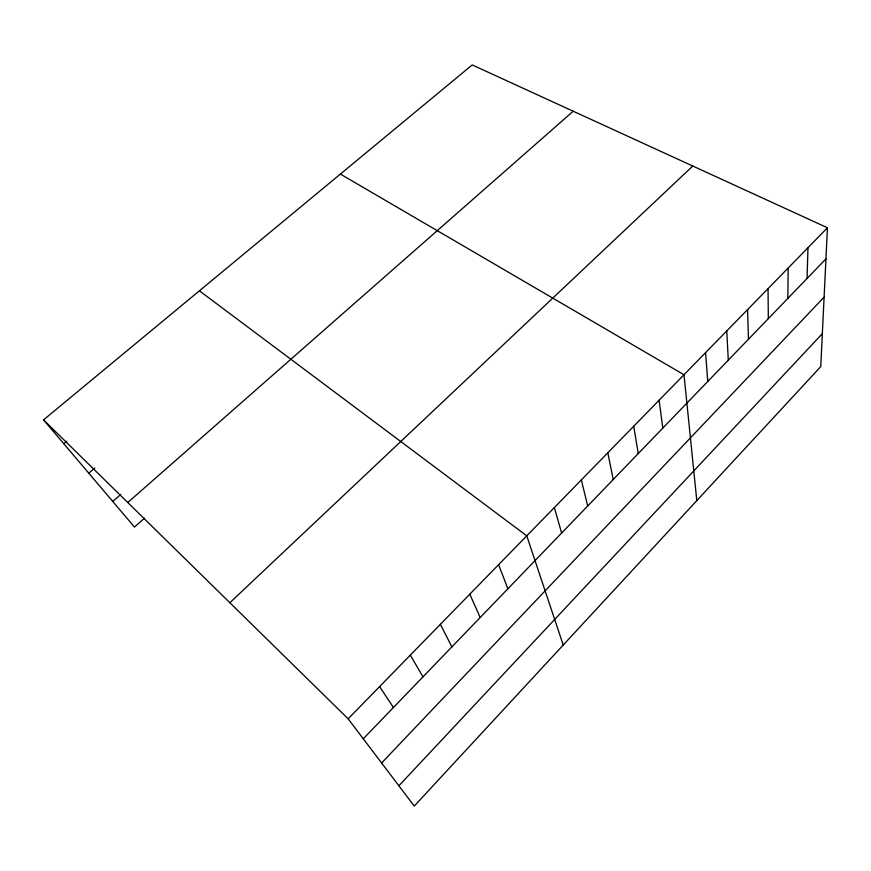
<?xml version="1.0" encoding="UTF-8"?>
<svg xmlns="http://www.w3.org/2000/svg" width="871" height="871" viewBox="0 0 871 871"><rect width="100%" height="100%" fill="white"/><g stroke="black" fill="none" stroke-linecap="round" stroke-linejoin="round"><path stroke-width="1.31" d="M787.841 298.405L788.19 267.996M807.047 278.491L807.983 247.712M827.45 227.777L820.754 366.615L414.269 806.078L348.15 718.825L43.55 419.866L472.202 64.922L827.45 227.777L348.15 718.825M398.885 785.784L822.344 333.658M381.618 762.996L824.108 297.131M363.272 738.782L825.948 258.883M229.868 602.732L692.783 166.034M144.499 518.147L134.472 527.064L43.55 419.866M127.765 502.523L573.216 111.227M112.751 501.446L120.753 494.456M88.777 473.182L94.787 468.021M63.79 443.72L66.806 441.183M340.376 174.08L683.996 374.748L696.8 500.618M199.405 290.816L526.759 535.828L563.221 645.041M379.582 686.62L393.452 707.492M410.328 655.123L422.979 676.854M440.388 624.322L451.886 646.881M469.807 594.185L480.182 617.528M498.593 564.691L507.891 588.774M554.348 507.575L561.632 533.041M581.349 479.899L587.685 506.018M607.806 452.8L613.228 479.518M633.718 426.257L638.269 453.551M659.107 400.235L662.809 428.097M705.564 352.646L707.764 381.476M726.762 330.936L728.287 360.18M747.59 309.597L748.472 339.255M768.059 288.617L768.32 318.666"/></g></svg>
